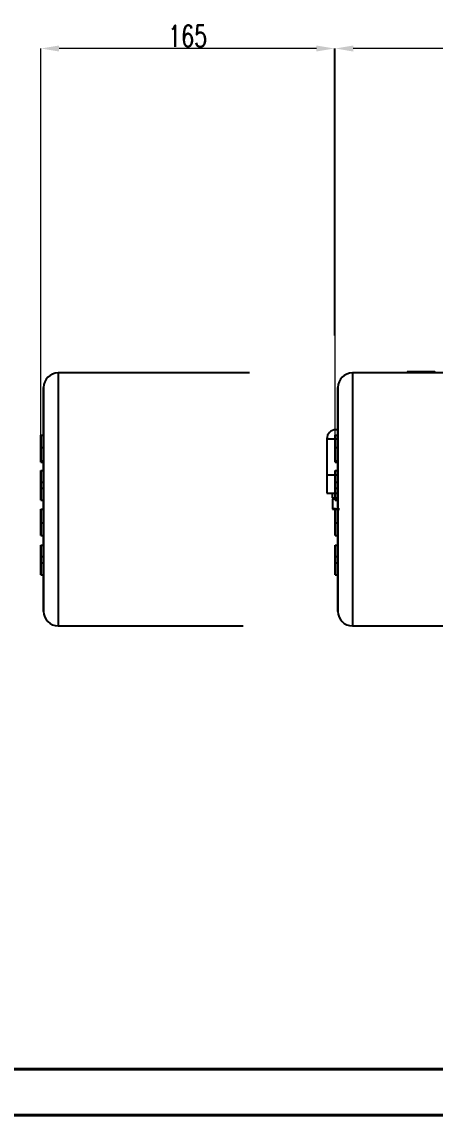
# Model space of a CAD drawing. Header units: millimetres. Extents: x 2251 to 4395, y 932 to 2449.
# Drawn here: x 2644 to 2872, y 932 to 1538 of the extents above; entities that cross this region are included whole.
import ezdxf

# ---------------------------------------------------------------- set-up
doc = ezdxf.new("R2010")
doc.units = ezdxf.units.MM
for name, color, linetype, lineweight in [('AM_5', 3, 'Continuous', 25), ('AM_BOR', 7, 'Continuous', 50), ('粗实线', 7, 'Continuous', 40)]:
    doc.layers.add(name, color=color, linetype=linetype, lineweight=lineweight)
doc.styles.add('SLDTEXTSTYLE1', font='txt.shx', dxfattribs={"width": 0.7, "bigfont": 'gbcbig.shx'})
doc.dimstyles.new('SLDDIMSTYLE12$0', dxfattribs={"dimtxt": 12, "dimasz": 10, "dimexe": 0, "dimexo": 0.0625, "dimgap": 0.875, "dimtad": 1, "dimdec": 1, "dimlfac": 1.8, "dimrnd": 1e-09, "dimzin": 12, "dimdsep": 46, "dimtxsty": 'SLDTEXTSTYLE1', "dimcen": 0.09, "dimdle": 8.16, "dimclrd": 3, "dimclre": 3, "dimadec": 0, "dimazin": 3, "dimtfac": 1, "dimtdec": 1, "dimtofl": 0, "dimtmove": 0, "dimatfit": 3, "dimfxl": 0, "dimfrac": 2, "dimtolj": 1, "dimlwd": 5, "dimlwe": 5, "dimarcsym": 0})

# ---------------------------------------------------------------- blocks, each defined once
blk = doc.blocks.new('*D81')
at = {"layer": 'AM_5', "color": 3, "linetype": 'Continuous', "lineweight": 5, "transparency": 16777216}
for p, q in [((2817.09, 1308.9), (2817.09, 1522.9)), ((2969.59, 1522.9), (2827.09, 1522.9))]:
    blk.add_line(p, q, dxfattribs=at)
at = {"layer": 'AM_5', "color": 3, "lineweight": 5, "transparency": 16777216}
blk.add_line((2979.59, 1364.08), (2979.59, 1522.9), dxfattribs=at)
at = {"layer": 'AM_5', "color": 3, "transparency": 16777216}
for points in [[(2827.09, 1524.56), (2827.09, 1521.23), (2817.09, 1522.9)], [(2969.59, 1524.56), (2969.59, 1521.23), (2979.59, 1522.9)]]:
    blk.add_solid(points, dxfattribs=at)
at = {"layer": 'Defpoints', "color": 0, "transparency": 16777216}
for p in [(2817.09, 1522.9), (2979.59, 1364.02), (2817.09, 1308.84)]:
    blk.add_point(p, dxfattribs=at)
at = {"layer": 'AM_5', "color": 0, "transparency": 16777216, "insert": (2898.34, 1529.77), "char_height": 12, "attachment_point": 5, "style": 'SLDTEXTSTYLE1'}
blk.add_mtext('\\A1;165', dxfattribs=at)
blk = doc.blocks.new('*D72')
at = {"layer": 'AM_5', "color": 3, "linetype": 'Continuous', "lineweight": 5, "transparency": 16777216}
for p, q in [((2654.13, 1308.9), (2654.13, 1522.9)), ((2806.63, 1522.9), (2664.13, 1522.9))]:
    blk.add_line(p, q, dxfattribs=at)
at = {"layer": 'AM_5', "color": 3, "lineweight": 5, "transparency": 16777216}
blk.add_line((2816.63, 1364.08), (2816.63, 1522.9), dxfattribs=at)
at = {"layer": 'AM_5', "color": 3, "transparency": 16777216}
for points in [[(2664.13, 1524.56), (2664.13, 1521.23), (2654.13, 1522.9)], [(2806.63, 1524.56), (2806.63, 1521.23), (2816.63, 1522.9)]]:
    blk.add_solid(points, dxfattribs=at)
at = {"layer": 'Defpoints', "color": 0, "transparency": 16777216}
for p in [(2654.13, 1522.9), (2816.63, 1364.02), (2654.13, 1308.84)]:
    blk.add_point(p, dxfattribs=at)
at = {"layer": 'AM_5', "color": 0, "transparency": 16777216, "insert": (2735.38, 1529.77), "char_height": 12, "attachment_point": 5, "style": 'SLDTEXTSTYLE1'}
blk.add_mtext('\\A1;165', dxfattribs=at)
blk = doc.blocks.new('rA3')
at = {"layer": '粗实线'}
for p, q in [((358.38, 129.26), (748.38, 129.26)), ((333.38, 124.26), (753.38, 124.26))]:
    blk.add_line(p, q, dxfattribs=at)

msp = doc.modelspace()

# ---------------------------------------------------------------- linework, layer by layer
at = {"color": 7, "linetype": 'Continuous', "lineweight": 25}
for p, q in [((2856.826, 1343.828), (2856.609, 1343.453)), ((2871.221, 1343.828), (2857.897, 1343.828)), ((2872.509, 1343.453), (2872.293, 1343.828)), ((2769.659, 1343.295), (2663.629, 1343.295)), ((2932.617, 1343.295), (2826.586, 1343.295)), ((2856.609, 1343.295), (2856.609, 1343.453)), ((2654.129, 1305.011), (2654.129, 1308.839)), ((2654.129, 1308.839), (2654.129, 1308.839)), ((2654.129, 1308.839), (2654.129, 1302.067)), ((2654.129, 1308.839), (2655.629, 1308.839)), ((2654.129, 1308.839), (2655.629, 1308.839)), ((2655.629, 1302.067), (2655.629, 1308.839)), ((2655.629, 1308.839), (2655.629, 1308.839)), ((2817.086, 1305.011), (2817.086, 1308.839)), ((2817.086, 1308.839), (2817.087, 1308.839)), ((2817.086, 1308.839), (2818.586, 1308.839)), ((2817.087, 1308.839), (2817.087, 1302.067)), ((2817.087, 1308.839), (2818.587, 1308.839)), ((2818.587, 1308.839), (2818.586, 1308.839)), ((2818.587, 1302.067), (2818.587, 1308.839)), ((2654.129, 1302.371), (2654.129, 1305.011)), ((2654.129, 1305.011), (2654.129, 1305.011)), ((2654.129, 1301.939), (2654.129, 1305.011)), ((2654.129, 1305.011), (2654.129, 1302.718)), ((2654.129, 1305.011), (2654.129, 1305.011)), ((2654.129, 1297.698), (2654.129, 1302.371)), ((2654.129, 1302.067), (2655.629, 1302.067)), ((2812.509, 1306.828), (2812.509, 1286.828)), ((2812.509, 1306.828), (2818.587, 1306.828)), ((2817.086, 1305.011), (2817.086, 1305.011)), ((2817.086, 1297.698), (2817.086, 1302.371)), ((2817.086, 1302.371), (2817.086, 1305.011)), ((2817.087, 1301.939), (2817.087, 1305.011)), ((2817.087, 1305.011), (2817.087, 1302.718)), ((2817.087, 1305.011), (2817.087, 1305.011)), ((2817.087, 1302.067), (2818.587, 1302.067)), ((2654.129, 1298.78), (2654.129, 1293.848)), ((2654.129, 1293.848), (2654.129, 1297.698)), ((2817.087, 1298.78), (2817.086, 1293.848)), ((2817.086, 1293.848), (2817.086, 1297.698)), ((2655.629, 1294.494), (2654.129, 1294.494)), ((2654.129, 1293.848), (2655.629, 1293.848)), ((2654.129, 1289.264), (2655.629, 1289.264)), ((2654.129, 1289.264), (2654.129, 1282.699)), ((2654.129, 1285.387), (2654.129, 1289.264)), ((2655.629, 1293.848), (2655.629, 1294.494)), ((2655.629, 1289.264), (2655.629, 1293.848)), ((2655.629, 1282.699), (2655.629, 1289.264)), ((2817.086, 1293.848), (2818.586, 1293.848)), ((2817.086, 1289.264), (2818.586, 1289.264)), ((2817.086, 1289.264), (2817.087, 1282.699)), ((2817.086, 1285.387), (2817.086, 1289.264)), ((2818.587, 1294.494), (2817.087, 1294.494)), ((2818.586, 1293.848), (2818.586, 1294.494)), ((2818.586, 1289.264), (2818.586, 1293.848)), ((2818.587, 1282.699), (2818.586, 1289.264)), ((2654.129, 1283.57), (2654.129, 1285.387)), ((2654.129, 1278.554), (2654.129, 1283.57)), ((2812.509, 1286.828), (2812.509, 1276.828)), ((2812.509, 1286.828), (2818.587, 1286.828)), ((2812.509, 1286.828), (2818.587, 1286.828)), ((2817.086, 1283.57), (2817.086, 1285.387)), ((2817.086, 1278.554), (2817.086, 1283.57)), ((2654.129, 1282.839), (2654.129, 1279.271)), ((2654.129, 1281.063), (2654.129, 1282.839)), ((2655.629, 1282.699), (2654.129, 1282.699)), ((2654.129, 1282.699), (2654.129, 1279.429)), ((2654.129, 1279.271), (2654.129, 1281.063)), ((2654.129, 1279.429), (2654.129, 1272.842)), ((2654.129, 1279.429), (2655.629, 1279.429)), ((2654.129, 1276.737), (2654.129, 1278.554)), ((2655.629, 1279.429), (2655.629, 1282.699)), ((2655.629, 1272.842), (2655.629, 1279.429)), ((2817.087, 1279.429), (2817.086, 1272.842)), ((2817.086, 1276.737), (2817.086, 1278.554)), ((2817.087, 1282.839), (2817.087, 1279.271)), ((2817.087, 1281.063), (2817.087, 1282.839)), ((2818.587, 1282.699), (2817.087, 1282.699)), ((2817.087, 1282.699), (2817.087, 1279.429)), ((2817.087, 1279.271), (2817.087, 1281.063)), ((2817.087, 1279.429), (2818.587, 1279.429)), ((2818.586, 1272.842), (2818.587, 1279.429)), ((2818.587, 1279.429), (2818.587, 1282.699)), ((2654.129, 1272.842), (2654.129, 1276.737)), ((2654.129, 1272.842), (2655.629, 1272.842)), ((2655.629, 1267.871), (2655.629, 1272.842)), ((2812.509, 1276.828), (2818.587, 1276.828)), ((2815.459, 1276.828), (2815.459, 1274.228)), ((2815.459, 1274.228), (2818.587, 1274.228)), ((2815.509, 1273.628), (2815.509, 1268.279)), ((2815.509, 1273.628), (2818.587, 1273.628)), ((2816.274, 1274.228), (2815.674, 1273.628)), ((2817.086, 1272.842), (2817.086, 1276.737)), ((2817.086, 1272.842), (2818.586, 1272.842)), ((2818.586, 1267.871), (2818.586, 1272.842)), ((2654.129, 1267.871), (2655.629, 1267.871)), ((2815.509, 1267.828), (2819.509, 1267.828)), ((2817.087, 1267.871), (2818.587, 1267.871)), ((2654.129, 1256.84), (2654.129, 1260.862)), ((2654.129, 1260.862), (2654.129, 1260.862)), ((2654.129, 1260.862), (2654.129, 1253.399)), ((2654.129, 1260.321), (2655.629, 1260.321)), ((2817.086, 1256.84), (2817.086, 1260.862)), ((2817.086, 1260.862), (2817.087, 1260.862)), ((2817.087, 1260.862), (2817.087, 1253.399)), ((2817.087, 1260.321), (2818.587, 1260.321)), ((2654.129, 1253.399), (2654.129, 1257.1)), ((2654.129, 1256.84), (2654.129, 1256.84)), ((2654.129, 1256.391), (2654.129, 1256.638)), ((2654.129, 1253.399), (2654.129, 1256.391)), ((2654.129, 1253.399), (2654.129, 1253.399)), ((2654.129, 1253.399), (2655.629, 1253.399)), ((2817.086, 1256.84), (2817.086, 1256.84)), ((2817.086, 1256.391), (2817.086, 1256.638)), ((2817.086, 1253.399), (2817.086, 1256.391)), ((2817.087, 1253.399), (2817.086, 1253.399)), ((2817.087, 1253.399), (2817.087, 1257.1)), ((2817.087, 1253.399), (2818.587, 1253.399)), ((2654.129, 1248.037), (2655.629, 1248.037)), ((2654.129, 1248.037), (2654.129, 1241.472)), ((2654.129, 1244.16), (2654.129, 1248.037)), ((2655.629, 1241.472), (2655.629, 1248.037)), ((2817.086, 1248.037), (2818.586, 1248.037)), ((2817.086, 1248.037), (2817.087, 1241.472)), ((2817.086, 1244.16), (2817.086, 1248.037)), ((2818.587, 1241.472), (2818.586, 1248.037)), ((2654.129, 1242.343), (2654.129, 1244.16)), ((2654.129, 1237.327), (2654.129, 1242.343)), ((2654.129, 1241.612), (2654.129, 1238.044)), ((2654.129, 1239.836), (2654.129, 1241.612)), ((2655.629, 1241.472), (2654.129, 1241.472)), ((2654.129, 1241.472), (2654.129, 1238.202)), ((2655.629, 1238.202), (2655.629, 1241.472)), ((2817.086, 1242.343), (2817.086, 1244.16)), ((2817.086, 1237.327), (2817.086, 1242.343)), ((2817.086, 1241.612), (2817.086, 1238.044)), ((2817.087, 1239.836), (2817.086, 1241.612)), ((2818.587, 1241.472), (2817.087, 1241.472)), ((2817.087, 1241.472), (2817.087, 1238.202)), ((2818.587, 1238.202), (2818.587, 1241.472)), ((2654.129, 1238.044), (2654.129, 1239.836)), ((2654.129, 1238.202), (2654.129, 1231.615)), ((2654.129, 1238.202), (2655.629, 1238.202)), ((2654.129, 1235.51), (2654.129, 1237.327)), ((2654.129, 1231.615), (2654.129, 1235.51)), ((2655.629, 1231.615), (2655.629, 1238.202)), ((2817.087, 1238.202), (2817.086, 1231.615)), ((2817.086, 1235.51), (2817.086, 1237.327)), ((2817.086, 1231.615), (2817.086, 1235.51)), ((2817.086, 1238.044), (2817.087, 1239.836)), ((2817.087, 1238.202), (2818.587, 1238.202)), ((2818.586, 1231.615), (2818.587, 1238.202)), ((2654.129, 1231.615), (2655.629, 1231.615)), ((2817.086, 1231.615), (2818.586, 1231.615)), ((2663.629, 1203.295), (2766.021, 1203.295)), ((2826.586, 1203.295), (2967.586, 1203.295))]:
    msp.add_line(p, q, dxfattribs=at)
at = {"color": 7, "linetype": 'Continuous', "lineweight": 25, "flags": 128}
for points in [[(2663.629, 1343.295), (2663.629, 1343.116), (2663.629, 1342.582), (2663.629, 1341.695), (2663.629, 1340.459), (2663.629, 1338.881), (2663.629, 1336.969), (2663.629, 1334.732), (2663.629, 1332.182), (2663.629, 1329.332), (2663.629, 1326.197), (2663.629, 1322.792), (2663.629, 1319.135), (2663.629, 1315.244), (2663.629, 1311.139), (2663.629, 1306.842), (2663.629, 1302.374), (2663.629, 1297.757), (2663.629, 1293.016), (2663.629, 1288.174), (2663.629, 1283.257), (2663.629, 1278.288), (2663.629, 1273.295), (2663.629, 1268.301), (2663.629, 1263.332), (2663.629, 1258.415), (2663.629, 1253.573), (2663.629, 1248.832), (2663.629, 1244.215), (2663.629, 1239.747), (2663.629, 1235.45), (2663.629, 1231.345), (2663.629, 1227.454), (2663.629, 1223.797), (2663.629, 1220.392), (2663.629, 1217.257), (2663.629, 1214.407), (2663.629, 1211.857), (2663.629, 1209.62), (2663.629, 1207.708), (2663.629, 1206.13), (2663.629, 1204.894), (2663.629, 1204.007), (2663.629, 1203.473), (2663.629, 1203.295)], [(2826.586, 1343.295), (2826.587, 1343.116), (2826.587, 1342.582), (2826.587, 1341.695), (2826.587, 1340.459), (2826.587, 1338.881), (2826.587, 1336.969), (2826.587, 1334.732), (2826.587, 1332.182), (2826.587, 1329.332), (2826.587, 1326.197), (2826.587, 1322.792), (2826.587, 1319.135), (2826.587, 1315.244), (2826.587, 1311.139), (2826.587, 1306.842), (2826.587, 1302.374), (2826.587, 1297.757), (2826.587, 1293.016), (2826.587, 1288.174), (2826.587, 1283.257), (2826.587, 1278.288), (2826.587, 1273.295), (2826.587, 1268.301), (2826.587, 1263.332), (2826.587, 1258.415), (2826.587, 1253.573), (2826.587, 1248.832), (2826.587, 1244.215), (2826.587, 1239.747), (2826.587, 1235.45), (2826.587, 1231.345), (2826.587, 1227.454), (2826.587, 1223.797), (2826.587, 1220.392), (2826.587, 1217.257), (2826.587, 1214.407), (2826.587, 1211.857), (2826.587, 1209.62), (2826.587, 1207.708), (2826.587, 1206.13), (2826.587, 1204.894), (2826.587, 1204.007), (2826.587, 1203.473), (2826.586, 1203.295)]]:
    msp.add_lwpolyline(points, dxfattribs=at)
at = {"color": 7, "linetype": 'Continuous', "lineweight": 25}
for centre, radius, start, end in [((2663.629, 1335.295), 8, 90, 180), ((2826.586, 1335.295), 8, 90, 180), ((2817.509, 1306.828), 5, 90, 180), ((2663.629, 1211.295), 8, 180, 270), ((2826.586, 1211.295), 8, 180, 270)]:
    msp.add_arc(centre, radius, start, end, dxfattribs=at)
for points, knots in [([(2857.897, 1343.828), (2857.576, 1343.828), (2856.968, 1343.828), (2856.897, 1343.828), (2856.864, 1343.828)], [0, 0, 0, 0, 0.529034, 1, 1, 1, 1]), ([(2872.255, 1343.828), (2872.267, 1343.828), (2872.361, 1343.828), (2872.016, 1343.828), (2871.488, 1343.828), (2871.221, 1343.828)], [0, 0, 0, 0, 0.06959172, 0.53053338, 1, 1, 1, 1]), ([(2655.629, 1308.839), (2655.629, 1310.033), (2655.629, 1312.977), (2655.629, 1317.204), (2655.629, 1321.509), (2655.629, 1325.266), (2655.629, 1328.447), (2655.629, 1331.286), (2655.629, 1333.548), (2655.629, 1334.983), (2655.629, 1335.448), (2655.629, 1334.983), (2655.629, 1333.548), (2655.629, 1331.286), (2655.629, 1328.447), (2655.629, 1325.267), (2655.629, 1321.507), (2655.629, 1317.213), (2655.629, 1312.451), (2655.629, 1307.3), (2655.629, 1301.848), (2655.629, 1295.609), (2655.629, 1288.607), (2655.629, 1280.934), (2655.629, 1275.815), (2655.629, 1273.295)], [0, 0, 0, 0, 0.0279063, 0.0687994, 0.1096924, 0.150368, 0.1906154, 0.2302372, 0.2813181, 0.3310053, 0.3791996, 0.4273908, 0.4770781, 0.528162, 0.5677838, 0.6080312, 0.6487067, 0.6895998, 0.7304928, 0.7711684, 0.8114158, 0.8510376, 0.9021185, 0.9518065, 1, 1, 1, 1]), ([(2818.586, 1308.839), (2818.586, 1310.033), (2818.586, 1312.977), (2818.586, 1317.204), (2818.586, 1321.509), (2818.586, 1325.266), (2818.586, 1328.447), (2818.586, 1331.286), (2818.586, 1333.548), (2818.586, 1334.983), (2818.586, 1335.448), (2818.587, 1334.983), (2818.587, 1333.548), (2818.587, 1331.286), (2818.587, 1328.447), (2818.587, 1325.267), (2818.587, 1321.507), (2818.587, 1317.213), (2818.587, 1312.451), (2818.587, 1307.3), (2818.587, 1301.848), (2818.587, 1295.609), (2818.587, 1288.607), (2818.587, 1280.934), (2818.587, 1275.815), (2818.587, 1273.295)], [0, 0, 0, 0, 0.0279063, 0.0687994, 0.1096924, 0.150368, 0.1906154, 0.2302372, 0.2813181, 0.3310053, 0.3791996, 0.4273908, 0.4770781, 0.528162, 0.5677838, 0.6080312, 0.6487067, 0.6895998, 0.7304928, 0.7711684, 0.8114158, 0.8510376, 0.9021185, 0.9518065, 1, 1, 1, 1]), ([(2654.129, 1302.718), (2654.129, 1302.022), (2654.129, 1300.971), (2654.129, 1299.635), (2654.129, 1298.873), (2654.129, 1298.395), (2654.129, 1298.351), (2654.129, 1298.327)], [0, 0, 0, 0, 0.3362422, 0.5068906, 0.6797858, 0.8263629, 1, 1, 1, 1]), ([(2654.129, 1302.067), (2654.129, 1301.057), (2654.129, 1299.219), (2654.129, 1296.988), (2654.129, 1295.518), (2654.129, 1294.633), (2654.129, 1294.545), (2654.129, 1294.494)], [0, 0, 0, 0, 0.276074, 0.5026478, 0.648994, 0.7958383, 1, 1, 1, 1]), ([(2654.129, 1298.327), (2654.129, 1298.353), (2654.129, 1298.394), (2654.129, 1298.835), (2654.129, 1299.56), (2654.129, 1300.63), (2654.129, 1301.504), (2654.129, 1301.939)], [0, 0, 0, 0, 0.23514464, 0.37534254, 0.51600229, 0.75891345, 1, 1, 1, 1]), ([(2655.629, 1294.494), (2655.629, 1294.544), (2655.629, 1294.629), (2655.629, 1295.479), (2655.629, 1296.907), (2655.629, 1299.153), (2655.629, 1301.027), (2655.629, 1302.067)], [0, 0, 0, 0, 0.20196089, 0.34462277, 0.48768998, 0.71560343, 1, 1, 1, 1]), ([(2817.087, 1302.718), (2817.087, 1302.022), (2817.087, 1300.971), (2817.087, 1299.635), (2817.087, 1298.873), (2817.087, 1298.395), (2817.087, 1298.351), (2817.087, 1298.327)], [0, 0, 0, 0, 0.3362422, 0.5068906, 0.6797858, 0.8263629, 1, 1, 1, 1]), ([(2817.087, 1302.067), (2817.087, 1301.057), (2817.087, 1299.219), (2817.087, 1296.988), (2817.087, 1295.518), (2817.087, 1294.633), (2817.087, 1294.545), (2817.087, 1294.494)], [0, 0, 0, 0, 0.276074, 0.5026478, 0.648994, 0.7958383, 1, 1, 1, 1]), ([(2817.087, 1298.327), (2817.087, 1298.353), (2817.087, 1298.394), (2817.087, 1298.835), (2817.087, 1299.56), (2817.087, 1300.63), (2817.087, 1301.504), (2817.087, 1301.939)], [0, 0, 0, 0, 0.23514464, 0.37534254, 0.51600229, 0.75891345, 1, 1, 1, 1]), ([(2818.587, 1294.494), (2818.587, 1294.544), (2818.587, 1294.629), (2818.587, 1295.479), (2818.587, 1296.907), (2818.587, 1299.153), (2818.587, 1301.027), (2818.587, 1302.067)], [0, 0, 0, 0, 0.20196089, 0.34462277, 0.48768998, 0.71560343, 1, 1, 1, 1]), ([(2654.129, 1294.494), (2654.129, 1294.516), (2654.129, 1294.559), (2654.129, 1294.942), (2654.129, 1296.018), (2654.129, 1297.414), (2654.129, 1298.472), (2654.129, 1298.78)], [0, 0, 0, 0, 0.1629267, 0.3248672, 0.5602734, 0.8718604, 1, 1, 1, 1]), ([(2817.087, 1294.494), (2817.087, 1294.516), (2817.087, 1294.559), (2817.087, 1294.942), (2817.087, 1296.018), (2817.087, 1297.414), (2817.087, 1298.472), (2817.087, 1298.78)], [0, 0, 0, 0, 0.1629267, 0.3248672, 0.5602734, 0.8718604, 1, 1, 1, 1]), ([(2655.629, 1273.295), (2655.629, 1270.774), (2655.629, 1265.656), (2655.629, 1257.983), (2655.629, 1250.98), (2655.629, 1244.741), (2655.629, 1239.289), (2655.629, 1234.138), (2655.629, 1229.376), (2655.629, 1225.082), (2655.629, 1221.322), (2655.629, 1218.142), (2655.629, 1215.303), (2655.629, 1213.041), (2655.629, 1211.606), (2655.629, 1211.141), (2655.629, 1211.606), (2655.629, 1213.041), (2655.629, 1215.302), (2655.629, 1218.143), (2655.629, 1221.318), (2655.629, 1225.098), (2655.629, 1228.547), (2655.629, 1230.886), (2655.629, 1231.615)], [0, 0, 0, 0, 0.05074112, 0.10305579, 0.15684183, 0.19855941, 0.24093569, 0.28376278, 0.32681888, 0.36987498, 0.41270207, 0.45507835, 0.49679593, 0.55057883, 0.60289426, 0.65363776, 0.70437809, 0.75669356, 0.8104796, 0.85219718, 0.89457346, 0.93740055, 0.98045665, 1, 1, 1, 1]), ([(2818.587, 1273.295), (2818.587, 1270.774), (2818.587, 1265.656), (2818.587, 1257.983), (2818.587, 1250.98), (2818.587, 1244.741), (2818.587, 1239.289), (2818.587, 1234.138), (2818.587, 1229.376), (2818.587, 1225.082), (2818.587, 1221.322), (2818.587, 1218.142), (2818.587, 1215.303), (2818.587, 1213.041), (2818.587, 1211.606), (2818.586, 1211.141), (2818.586, 1211.606), (2818.586, 1213.041), (2818.586, 1215.302), (2818.586, 1218.143), (2818.586, 1221.318), (2818.586, 1225.098), (2818.586, 1228.547), (2818.586, 1230.886), (2818.586, 1231.615)], [0, 0, 0, 0, 0.05074112, 0.10305579, 0.15684183, 0.19855941, 0.24093569, 0.28376278, 0.32681888, 0.36987498, 0.41270207, 0.45507835, 0.49679593, 0.55057883, 0.60289426, 0.65363776, 0.70437809, 0.75669356, 0.8104796, 0.85219718, 0.89457346, 0.93740055, 0.98045665, 1, 1, 1, 1]), ([(2654.129, 1267.871), (2654.129, 1267.843), (2654.129, 1267.797), (2654.129, 1267.385), (2654.129, 1266.687), (2654.129, 1265.424), (2654.129, 1263.492), (2654.129, 1261.662), (2654.129, 1260.636), (2654.129, 1260.321)], [0, 0, 0, 0, 0.19850126, 0.33381372, 0.46876285, 0.63199476, 0.79642738, 0.93750048, 1, 1, 1, 1]), ([(2654.129, 1260.58), (2654.129, 1261.405), (2654.129, 1263.056), (2654.129, 1265.165), (2654.129, 1266.888), (2654.129, 1267.75), (2654.129, 1267.83), (2654.129, 1267.871)], [0, 0, 0, 0, 0.1793436, 0.3588888, 0.5415629, 0.7659487, 1, 1, 1, 1]), ([(2655.629, 1260.321), (2655.629, 1261.179), (2655.629, 1262.739), (2655.629, 1264.718), (2655.629, 1266.331), (2655.629, 1267.329), (2655.629, 1267.796), (2655.629, 1267.846), (2655.629, 1267.871)], [0, 0, 0, 0, 0.1686401, 0.3068009, 0.4445468, 0.6493658, 0.8244287, 1, 1, 1, 1]), ([(2819.509, 1267.828), (2818.836, 1267.828), (2818.167, 1267.87), (2816.834, 1268.026), (2816.17, 1268.14), (2815.509, 1268.279)], [0, 0, 0, 0, 0.5, 0.5, 1, 1, 1, 1]), ([(2815.509, 1268.279), (2815.509, 1268.14), (2815.509, 1268.026), (2815.509, 1267.87), (2815.509, 1267.828), (2815.509, 1267.828)], [0, 0, 0, 0, 0.5, 0.5, 1, 1, 1, 1]), ([(2817.086, 1260.58), (2817.086, 1261.405), (2817.086, 1263.056), (2817.086, 1265.165), (2817.086, 1266.888), (2817.086, 1267.75), (2817.086, 1267.83), (2817.087, 1267.871)], [0, 0, 0, 0, 0.1793436, 0.3588888, 0.5415629, 0.7659487, 1, 1, 1, 1]), ([(2817.087, 1267.871), (2817.087, 1267.843), (2817.087, 1267.797), (2817.087, 1267.385), (2817.087, 1266.687), (2817.087, 1265.424), (2817.087, 1263.492), (2817.087, 1261.662), (2817.087, 1260.636), (2817.087, 1260.321)], [0, 0, 0, 0, 0.19850126, 0.33381372, 0.46876285, 0.63199476, 0.79642738, 0.93750048, 1, 1, 1, 1]), ([(2818.587, 1260.321), (2818.587, 1261.179), (2818.587, 1262.739), (2818.587, 1264.718), (2818.587, 1266.331), (2818.587, 1267.329), (2818.587, 1267.796), (2818.587, 1267.846), (2818.587, 1267.871)], [0, 0, 0, 0, 0.1686401, 0.3068009, 0.4445468, 0.6493658, 0.8244287, 1, 1, 1, 1]), ([(2654.129, 1260.321), (2654.129, 1260.669), (2654.129, 1261.348), (2654.129, 1262.267), (2654.129, 1263.087), (2654.129, 1263.621), (2654.129, 1263.879), (2654.129, 1263.9), (2654.129, 1263.911)], [0, 0, 0, 0, 0.1055686, 0.2061744, 0.3333255, 0.5255849, 0.762499, 1, 1, 1, 1]), ([(2654.129, 1263.911), (2654.129, 1263.883), (2654.129, 1263.836), (2654.129, 1263.392), (2654.129, 1262.463), (2654.129, 1261.401), (2654.129, 1260.55), (2654.129, 1260.193)], [0, 0, 0, 0, 0.3330331, 0.5539557, 0.7183333, 0.8819115, 1, 1, 1, 1]), ([(2654.129, 1256.638), (2654.129, 1256.645), (2654.129, 1256.662), (2654.129, 1256.879), (2654.129, 1257.598), (2654.129, 1258.88), (2654.129, 1260.032), (2654.129, 1260.58)], [0, 0, 0, 0, 0.0480273, 0.1148309, 0.233216, 0.6345243, 1, 1, 1, 1]), ([(2654.129, 1260.321), (2654.129, 1259.811), (2654.129, 1258.795), (2654.129, 1257.162), (2654.129, 1255.602), (2654.129, 1254.347), (2654.129, 1253.527), (2654.129, 1253.444), (2654.129, 1253.399)], [0, 0, 0, 0, 0.1311456, 0.2615272, 0.4305323, 0.5990583, 0.786172, 1, 1, 1, 1]), ([(2654.129, 1257.1), (2654.129, 1257.114), (2654.129, 1257.142), (2654.129, 1257.411), (2654.129, 1257.999), (2654.129, 1258.805), (2654.129, 1259.636), (2654.129, 1260.137), (2654.129, 1260.321)], [0, 0, 0, 0, 0.22963186, 0.4575605, 0.61528184, 0.77364991, 0.91696716, 1, 1, 1, 1]), ([(2654.129, 1260.193), (2654.129, 1259.77), (2654.129, 1259.026), (2654.129, 1258.084), (2654.129, 1257.376), (2654.129, 1256.906), (2654.129, 1256.865), (2654.129, 1256.84)], [0, 0, 0, 0, 0.2043544, 0.3586739, 0.5127895, 0.7124459, 1, 1, 1, 1]), ([(2655.629, 1253.399), (2655.629, 1253.463), (2655.629, 1253.578), (2655.629, 1254.703), (2655.629, 1256.223), (2655.629, 1258.165), (2655.629, 1259.58), (2655.629, 1260.321)], [0, 0, 0, 0, 0.2594927, 0.46447, 0.6370764, 0.810103, 1, 1, 1, 1]), ([(2817.087, 1263.911), (2817.086, 1263.883), (2817.086, 1263.836), (2817.086, 1263.392), (2817.086, 1262.463), (2817.086, 1261.401), (2817.086, 1260.55), (2817.086, 1260.193)], [0, 0, 0, 0, 0.3330331, 0.5539557, 0.7183333, 0.8819115, 1, 1, 1, 1]), ([(2817.086, 1256.638), (2817.086, 1256.645), (2817.086, 1256.662), (2817.086, 1256.879), (2817.086, 1257.598), (2817.086, 1258.88), (2817.086, 1260.032), (2817.086, 1260.58)], [0, 0, 0, 0, 0.0480273, 0.1148309, 0.233216, 0.6345243, 1, 1, 1, 1]), ([(2817.086, 1260.193), (2817.086, 1259.77), (2817.086, 1259.026), (2817.086, 1258.084), (2817.086, 1257.376), (2817.086, 1256.906), (2817.086, 1256.865), (2817.086, 1256.84)], [0, 0, 0, 0, 0.2043544, 0.3586739, 0.5127895, 0.7124459, 1, 1, 1, 1]), ([(2817.087, 1260.321), (2817.087, 1260.669), (2817.087, 1261.348), (2817.087, 1262.267), (2817.087, 1263.087), (2817.087, 1263.621), (2817.087, 1263.879), (2817.087, 1263.9), (2817.087, 1263.911)], [0, 0, 0, 0, 0.1055686, 0.2061744, 0.3333255, 0.5255849, 0.762499, 1, 1, 1, 1]), ([(2817.087, 1260.321), (2817.087, 1259.811), (2817.087, 1258.795), (2817.087, 1257.162), (2817.087, 1255.602), (2817.087, 1254.347), (2817.087, 1253.527), (2817.087, 1253.444), (2817.087, 1253.399)], [0, 0, 0, 0, 0.1311456, 0.2615272, 0.4305323, 0.5990583, 0.786172, 1, 1, 1, 1]), ([(2817.087, 1257.1), (2817.087, 1257.114), (2817.087, 1257.142), (2817.087, 1257.411), (2817.087, 1257.999), (2817.087, 1258.805), (2817.087, 1259.636), (2817.087, 1260.137), (2817.087, 1260.321)], [0, 0, 0, 0, 0.22963186, 0.4575605, 0.61528184, 0.77364991, 0.91696716, 1, 1, 1, 1]), ([(2818.587, 1253.399), (2818.587, 1253.463), (2818.587, 1253.578), (2818.587, 1254.703), (2818.587, 1256.223), (2818.587, 1258.165), (2818.587, 1259.58), (2818.587, 1260.321)], [0, 0, 0, 0, 0.2594927, 0.46447, 0.6370764, 0.810103, 1, 1, 1, 1]), ([(2655.629, 1248.037), (2655.629, 1248.84), (2655.629, 1250.567), (2655.629, 1252.412), (2655.629, 1253.399)], [0, 0, 0, 0, 0.4653058, 1, 1, 1, 1]), ([(2818.586, 1248.037), (2818.586, 1248.84), (2818.586, 1250.567), (2818.586, 1252.412), (2818.586, 1253.399)], [0, 0, 0, 0, 0.4653058, 1, 1, 1, 1])]:
    msp.add_open_spline(points, degree=3, knots=knots, dxfattribs=at)
for points in [[(2857.726, 1343.295), (2857.781, 1343.473), (2857.838, 1343.651), (2857.897, 1343.828)], [(2871.221, 1343.828), (2871.28, 1343.651), (2871.337, 1343.473), (2871.393, 1343.295)], [(2818.587, 1311.828), (2817.871, 1311.828), (2817.509, 1311.828), (2817.509, 1311.828)]]:
    msp.add_open_spline(points, degree=3, dxfattribs=at)

# ---------------------------------------------------------------- block references
at = {"layer": 'AM_BOR', "xscale": 5.104687500000001, "yscale": 5.104687500000001, "zscale": 5.104687500000001}
msp.add_blockref('rA3', (548.911, 298.125), dxfattribs=at)

# ---------------------------------------------------------------- dimensions: what is measured, and where the dimension line sits
at = {"layer": 'AM_5'}
for base, p1, p2, picture, middle in [((2654.129, 1522.898), (2816.629, 1364.015), (2654.129, 1308.839), '*D72', (2735.379, 1529.773)), ((2817.086, 1522.898), (2979.587, 1364.015), (2817.086, 1308.839), '*D81', (2898.336, 1529.773))]:
    dim = msp.add_linear_dim(base=base, p1=p1, p2=p2, angle=360, text='165', dimstyle='SLDDIMSTYLE12$0', override={"dimlfac": 1, "dimpost": ''}, dxfattribs=at)
    dim.commit()
    dim.dimension.update_dxf_attribs({"geometry": picture, "text_midpoint": middle})

doc.saveas('drawing.dxf')
